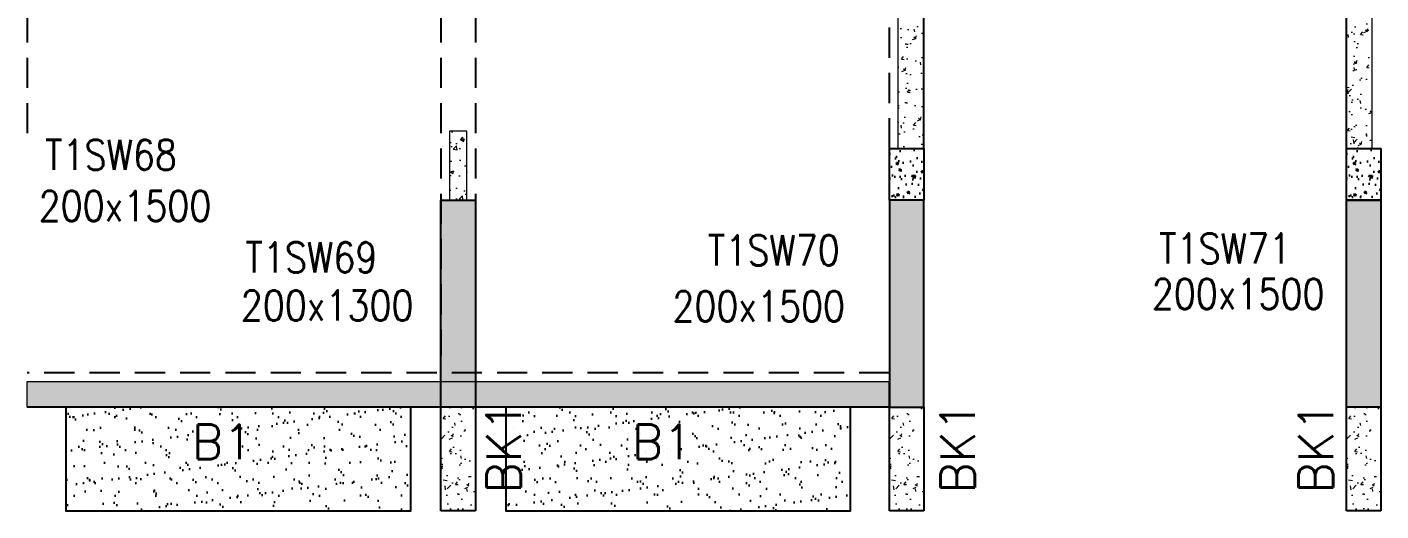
# Model space of a CAD drawing. Header units: millimetres. Extents: x 1078357 to 2594950, y -4969473 to -4636555.
# Drawn here: x 1947776 to 1955626, y -4669704 to -4666901 of the extents above; entities that cross this region are included whole.
import ezdxf

# ---------------------------------------------------------------- set-up
doc = ezdxf.new("R2010")
doc.units = ezdxf.units.MM
for name, pattern in [('CONTINOUS', [0]), ('HIDDEN', [0.375, 0.25, -0.125]), ('New Retail block$0$CONTINOUS', [0])]:
    doc.linetypes.add(name, pattern=pattern)
for name, color, linetype, lineweight in [('A-_ANOTDIMA_D-', 6, 'Continuous', 13), ('COL. NO.', 30, 'Continuous', 25), ('COL. SIZE', 7, 'Continuous', 25), ('HATCH', 8, 'Continuous', 30), ('RCC UPSTAND', 43, 'Continuous', 30), ('S-NON STR RCC WALL', 8, 'Continuous', 0)]:
    doc.layers.add(name, color=color, linetype=linetype, lineweight=lineweight)
for name, color, linetype in [('B-200x650', 241, 'HIDDEN'), ('NON STR. RCC WALL', 6, 'Continuous'), ('S-COLUMN_SHEAR WALL', 1, 'Continuous'), ('S-PROJECTION', 54, 'New Retail block$0$CONTINOUS')]:
    doc.layers.add(name, color=color, linetype=linetype)
doc.styles.add('ROMANS', font='romans.shx', dxfattribs={"width": 0.85})
pattern_1 = [(50, (-4410069.28, 23210408.14), (182.184669, -15.9390855), [19.05, -209.55]), (355, (-4410069.28, 23210408.14), (-35.2434214, 191.0568452), [15.24, -167.6405842]), (100.4514447, (-4410054.1, 23210406.81), (146.9412471, 175.1177519), [16.1900088, -178.0902446]), (46.1842, (-4410069.28, 23210458.94), (271.0790409, -42.042328), [28.575, -314.325]), (96.6355576, (-4410046.7, 23210455.44), (237.404134, 247.4261246), [24.2850231, -267.1356082]), (351.1841512, (-4410069.28, 23210458.94), (237.404134, 247.4261246), [22.859967, -251.459732]), (21, (-4410043.88, 23210446.24), (151.6143913, -102.2651982), [19.05, -209.55]), (326, (-4410043.88, 23210446.24), (61.8020283, 184.1879661), [15.24, -167.64]), (71.451445, (-4410031.24, 23210437.72), (213.4164193, 81.9227689), [16.1900088, -178.0899376]), (37.5, (-4410069.28, 23210408.14), (3.08860325, 84.55503887), [0, -165.608, 0, -170.18, 0, -168.275]), (7.5, (-4410069.28, 23210408.14), (66.8196625, 100.18057482), [0, -97.028, 0, -161.798, 0, -64.135]), (327.5, (-4410125.92, 23210408.14), (135.59059517, -5.728744), [0, -63.5, 0, -198.12, 0, -262.89]), (317.5, (-4410151.32, 23210408.14), (148.1291814, 25.42649103), [0, -82.55, 0, -131.572, 0, -186.69])]

# ---------------------------------------------------------------- blocks, each defined once
blk = doc.blocks.new('G$CD63B60BD')
at = {"layer": 'COL. NO.', "linetype": 'Continuous', "style": 'ROMANS', "width": 0.85}
for s, p in [('T1SW68', (18554.2, 1375.1, -320.4)), ('T1SW69', (19716.2, 780.8, -320.4)), ('T1SW70', (22397.1, 822.1, -320.4)), ('T1SW71', (25013.9, 832.4, -320.4))]:
    blk.add_text(s, height=175, dxfattribs=at).set_placement(p)
at = {"layer": 'COL. SIZE', "linetype": 'Continuous', "style": 'ROMANS', "width": 0.85}
for s, p in [('200x1500', (18517.5, 1078.7, -320.4)), ('200x1500', (24971.8, 569.1, -320.4)), ('200x1300', (19689.6, 502, -320.4)), ('200x1500', (22191.9, 497.9, -320.4))]:
    blk.add_text(s, height=175, dxfattribs=at).set_placement(p)

msp = doc.modelspace()

# ---------------------------------------------------------------- hatches: boundary and pattern name
at = {"layer": 'HATCH'}
h = msp.add_hatch(dxfattribs=at)
h.set_pattern_fill('AR-SAND', color=8, scale=3, angle=179.97015)
h.set_pattern_definition([(37.47015413, (-3104031.55, 18702404.81), (-4.72361136, 146.8264517), [0, -115.824, 0, -129.54, 0, -123.825]), (7.4701541, (-3104031.55, 18702404.8), (134.9689868, 214.9772528), [0, -62.484, 0, -104.394, 0, -40.005]), (327.4701541, (-3104125.27, 18702404.86), (237.2979035, 0.3075449), [0, -38.1, 0, -137.16, 0, -179.07]), (317.4701541, (-3104125.27, 18702404.86), (229.1017424, 66.759465), [0, -19.05, 0, -89.916, 0, -102.87])])
h.paths.add_polyline_path([(1950001.4, -4669103.8), (1948001.4, -4669103.8), (1948001.4, -4669703.8), (1950001.4, -4669703.8)])
h = msp.add_hatch(dxfattribs=at)
h.set_pattern_fill('AR-SAND', color=8, scale=3, angle=179.97015)
h.set_pattern_definition([(37.47015413, (-3106581.55, 18702404.81), (-4.72361136, 146.8264517), [0, -115.824, 0, -129.54, 0, -123.825]), (7.4701541, (-3106581.55, 18702404.8), (134.9689868, 214.9772528), [0, -62.484, 0, -104.394, 0, -40.005]), (327.4701541, (-3106675.27, 18702404.86), (237.2979035, 0.3075449), [0, -38.1, 0, -137.16, 0, -179.07]), (317.4701541, (-3106675.27, 18702404.86), (229.1017424, 66.759465), [0, -19.05, 0, -89.916, 0, -102.87])])
h.paths.add_polyline_path([(1952551.4, -4669103.8), (1950551.4, -4669103.8), (1950551.4, -4669703.8), (1952551.4, -4669703.8)])
at = {"layer": 'RCC UPSTAND'}
h = msp.add_hatch(dxfattribs=at)
h.set_pattern_fill('AR-CONC', color=8, scale=20, angle=90)
h.set_pattern_definition([(140, (-1255223.83, -7206348.3), (12.550427, 143.4520365), [15, -165]), (85, (-1255223.83, -7206348.3), (-150.438427, -27.7502667), [12, -132]), (190.4514445, (-1255222.78, -7206336.34), (-137.887998, 115.7017693), [12.7480384, -140.2284224]), (136.1842, (-1255263.83, -7206348.3), (33.103856, 213.448266), [22.5, -247.5]), (186.6356355, (-1255261.07, -7206330.5), (-194.82372, 186.932389), [19.122068, -210.342752]), (81.184164, (-1255263.83, -7206348.3), (-194.82372, 186.932389), [18, -198]), (111, (-1255253.83, -7206328.3), (80.523778, 119.3814104), [15, -165]), (56, (-1255253.83, -7206328.3), (-145.030009, 48.6630664), [12, -132]), (161.4514447, (-1255247.12, -7206318.35), (-64.5062306, 168.0444753), [12.748038, -140.2284224]), (127.5, (-1255223.83, -7206348.296), (-66.57877077, 2.43197106), [0, -130.4, 0, -134, 0, -132.5]), (97.5, (-1255223.83, -7206348.3), (-78.8823424, 52.6139075), [0, -76.4, 0, -127.4, 0, -50.5]), (57.5, (-1255223.83, -7206392.896), (4.51097435, 106.7644872), [0, -50, 0, -156, 0, -207]), (47.5, (-1255223.83, -7206412.9), (-20.0209965, 116.6372339), [0, -65, 0, -103.6, 0, -147])])
h.paths.add_polyline_path([(1952976.2, -4667603.8), (1952976.2, -4667903.8), (1952776.3, -4667903.8), (1952776.3, -4667603.8)])
h = msp.add_hatch(dxfattribs=at)
h.set_pattern_fill('AR-CONC', color=8, scale=20, angle=90)
h.set_pattern_definition([(140, (-1252573.91, -7206348.3), (12.550427, 143.4520365), [15, -165]), (85, (-1252573.91, -7206348.3), (-150.438427, -27.7502667), [12, -132]), (190.4514445, (-1252572.87, -7206336.34), (-137.887998, 115.7017693), [12.7480384, -140.2284224]), (136.1842, (-1252613.91, -7206348.3), (33.103856, 213.448266), [22.5, -247.5]), (186.6356355, (-1252611.15, -7206330.5), (-194.82372, 186.932389), [19.122068, -210.342752]), (81.184164, (-1252613.91, -7206348.3), (-194.82372, 186.932389), [18, -198]), (111, (-1252603.91, -7206328.3), (80.523778, 119.3814104), [15, -165]), (56, (-1252603.91, -7206328.3), (-145.030009, 48.6630664), [12, -132]), (161.4514447, (-1252597.2, -7206318.35), (-64.5062306, 168.0444753), [12.748038, -140.2284224]), (127.5, (-1252573.91, -7206348.296), (-66.57877077, 2.43197106), [0, -130.4, 0, -134, 0, -132.5]), (97.5, (-1252573.91, -7206348.296), (-78.8823424, 52.6139075), [0, -76.4, 0, -127.4, 0, -50.5]), (57.5, (-1252573.91, -7206392.896), (4.51097435, 106.7644872), [0, -50, 0, -156, 0, -207]), (47.5, (-1252573.91, -7206412.9), (-20.0209965, 116.6372339), [0, -65, 0, -103.6, 0, -147])])
h.paths.add_polyline_path([(1955626.1, -4667603.8), (1955626.1, -4667903.8), (1955426.2, -4667903.8), (1955426.2, -4667603.8)])
at = {"layer": 'S-COLUMN_SHEAR WALL', "lineweight": 25}
h = msp.add_hatch(color=1, dxfattribs=at)
h.dxf.hatch_style = 1
h.paths.add_polyline_path([(1950376.2, -4667903.8), (1950376.2, -4669103.8), (1950176.2, -4669103.8), (1950176.2, -4667903.8)])
h = msp.add_hatch(color=1, dxfattribs=at)
h.dxf.hatch_style = 1
h.paths.add_polyline_path([(1952976.2, -4667903.8), (1952976.2, -4669103.8), (1952776.2, -4669103.8), (1952776.2, -4667903.8)])
at = {"layer": 'S-COLUMN_SHEAR WALL', "lineweight": 25, "extrusion": (1.00316e-06, -2.11765e-11, 1)}
h = msp.add_hatch(color=1, dxfattribs=at)
h.dxf.hatch_style = 1
h.paths.add_polyline_path([(1955626.2, -4669103.8), (1955426.2, -4669103.8), (1955426.2, -4667903.8), (1955626.2, -4667903.8)])
at = {"layer": 'S-NON STR RCC WALL'}
h = msp.add_hatch(dxfattribs=at)
h.set_pattern_fill('AR-CONC', color=256)
h.set_pattern_definition(pattern_1)
h.paths.add_polyline_path([(1952076.4, -4666503.8), (1952076.4, -4664153.8), (1952776.4, -4664153.8), (1952776.4, -4664303.8), (1952226.4, -4664303.8), (1952226.4, -4666353.8), (1952976.4, -4666353.8), (1952976.4, -4667603.8), (1952826.4, -4667603.8), (1952826.4, -4666503.8)])
h = msp.add_hatch(dxfattribs=at)
h.set_pattern_fill('AR-CONC', color=256, angle=180)
h.set_pattern_definition(pattern_1)
h.paths.add_polyline_path([(1956326.4, -4666503.8), (1956326.4, -4664153.8), (1955626.4, -4664153.8), (1955626.4, -4664303.8), (1956176.4, -4664303.8), (1956176.4, -4666353.8), (1955426.4, -4666353.8), (1955426.4, -4667603.8), (1955576.4, -4667603.8), (1955576.4, -4666503.8)])
h = msp.add_hatch(dxfattribs=at)
h.set_pattern_fill('AR-CONC', color=256, angle=180)
h.set_pattern_definition([(50, (1950289.44, -4793871.84), (182.18467, -15.93909), [19.05, -209.55]), (355, (1950289.44, -4793871.84), (-35.24342, 191.05685), [15.24, -167.64058]), (100.45144, (1950304.62, -4793873.17), (146.94125, 175.11775), [16.19, -178.09024]), (46.1842, (1950289.44, -4793821.04), (271.07904, -42.04233), [28.575, -314.325]), (96.63556, (1950312.03, -4793824.55), (237.40413, 247.4261), [24.285, -267.1356]), (351.18415, (1950289.44, -4793821.04), (237.40413, 247.4261), [22.85997, -251.45973]), (21, (1950314.84, -4793833.74), (151.6144, -102.2652), [19.05, -209.55]), (326, (1950314.84, -4793833.74), (61.80203, 184.18797), [15.24, -167.64]), (71.45144, (1950327.47, -4793842.26), (213.41642, 81.92277), [16.19, -178.08994]), (37.5, (1950289.44, -4793871.84), (3.088603, 84.55504), [0, -165.608, 0, -170.18, 0, -168.275]), (7.5, (1950289.44, -4793871.84), (66.81966, 100.180575), [0, -97.028, 0, -161.798, 0, -64.135]), (327.5, (1950232.8, -4793871.84), (135.590595, -5.728744), [0, -63.5, 0, -198.12, 0, -262.89]), (317.5, (1950207.4, -4793871.84), (148.12918, 25.42649), [0, -82.55, 0, -131.572, 0, -186.69])])
h.paths.add_polyline_path([(1950226.4, -4667904.1), (1950326.4, -4667904.1), (1950326.4, -4667503.6), (1950226.4, -4667503.6)])
h = msp.add_hatch(dxfattribs=at)
h.set_pattern_fill('AR-CONC', color=256)
h.set_pattern_definition([(50, (-5507294, 27894427.33), (182.184669, -15.93908554), [19.05, -209.55]), (355, (-5507294, 27894427.33), (-35.2434214, 191.0568452), [15.24, -167.6405842]), (100.4514447, (-5507278.81, 27894426), (146.9412471, 175.1177519), [16.1900088, -178.0902446]), (46.1842, (-5507294, 27894478.13), (271.0790409, -42.042328), [28.575, -314.325]), (96.6355576, (-5507271.4, 27894474.62), (237.404134, 247.4261246), [24.2850231, -267.1356082]), (351.1841512, (-5507294, 27894478.13), (237.404134, 247.4261246), [22.859967, -251.459732]), (21, (-5507268.6, 27894465.43), (151.6143913, -102.2651982), [19.05, -209.55]), (326, (-5507268.6, 27894465.43), (61.8020283, 184.1879661), [15.24, -167.64]), (71.451445, (-5507255.96, 27894456.9), (213.4164193, 81.9227689), [16.1900088, -178.0899376]), (37.5, (-5507293.994, 27894427.326), (3.08860325, 84.55503887), [0, -165.608, 0, -170.18, 0, -168.275]), (7.5, (-5507293.99, 27894427.33), (66.8196625, 100.18057482), [0, -97.028, 0, -161.798, 0, -64.135]), (327.5, (-5507350.636, 27894427.326), (135.59059517, -5.72874399), [0, -63.5, 0, -198.12, 0, -262.89]), (317.5, (-5507376.04, 27894427.33), (148.1291814, 25.42649103), [0, -82.55, 0, -131.572, 0, -186.69])])
h.paths.add_polyline_path([(1952773.5, -4669103.8), (1947776.4, -4669103.8), (1947776.4, -4668953.8), (1952773.5, -4668953.8)])
h = msp.add_hatch(dxfattribs=at)
h.set_pattern_fill('AR-CONC', color=256, angle=180)
h.set_pattern_definition([(50, (-7679996.08, 37570003.53), (182.184669, -15.93908554), [19.05, -209.55]), (355, (-7679996.08, 37570003.53), (-35.2434214, 191.0568452), [15.24, -167.6405842]), (100.4514447, (-7679980.9, 37570002.2), (146.9412471, 175.1177519), [16.1900088, -178.0902446]), (46.1842, (-7679996.08, 37570054.33), (271.0790409, -42.0423279), [28.575, -314.325]), (96.6355576, (-7679973.5, 37570050.82), (237.404134, 247.4261246), [24.2850231, -267.1356082]), (351.1841512, (-7679996.08, 37570054.33), (237.404134, 247.4261246), [22.859967, -251.459732]), (21, (-7679970.68, 37570041.63), (151.61439127, -102.2651982), [19.05, -209.55]), (326, (-7679970.68, 37570041.63), (61.80202835, 184.1879661), [15.24, -167.64]), (71.451445, (-7679958.04, 37570033.1), (213.4164193, 81.9227689), [16.1900088, -178.0899376]), (37.5, (-7679996.08, 37570003.525), (3.08860325, 84.55503887), [0, -165.608, 0, -170.18, 0, -168.275]), (7.5, (-7679996.08, 37570003.525), (66.81966251, 100.18057482), [0, -97.028, 0, -161.798, 0, -64.135]), (327.5, (-7680052.72, 37570003.525), (135.59059517, -5.72874399), [0, -63.5, 0, -198.12, 0, -262.89]), (317.5, (-7680078.12, 37570003.53), (148.1291814, 25.42649103), [0, -82.55, 0, -131.572, 0, -186.69])])
h.paths.add_polyline_path([(1950376.2, -4669103.7), (1950176.2, -4669103.7), (1950176.2, -4669703.7), (1950376.2, -4669703.7), (1950376.2, -4669703.7), (1950376.2, -4669103.9)], is_closed=False)
h = msp.add_hatch(dxfattribs=at)
h.set_pattern_fill('AR-CONC', color=256, angle=180)
h.set_pattern_definition([(50, (-7677396.06, 37570003.53), (182.184669, -15.93908554), [19.05, -209.55]), (355, (-7677396.06, 37570003.53), (-35.2434214, 191.0568452), [15.24, -167.6405842]), (100.4514447, (-7677380.87, 37570002.2), (146.9412471, 175.1177519), [16.1900088, -178.0902446]), (46.1842, (-7677396.06, 37570054.33), (271.0790409, -42.0423279), [28.575, -314.325]), (96.6355576, (-7677373.47, 37570050.82), (237.404134, 247.4261246), [24.2850231, -267.1356082]), (351.1841512, (-7677396.06, 37570054.33), (237.404134, 247.4261246), [22.859967, -251.459732]), (21, (-7677370.66, 37570041.63), (151.61439127, -102.2651982), [19.05, -209.55]), (326, (-7677370.66, 37570041.63), (61.80202835, 184.1879661), [15.24, -167.64]), (71.451445, (-7677358.02, 37570033.1), (213.4164193, 81.9227689), [16.1900088, -178.0899376]), (37.5, (-7677396.057, 37570003.526), (3.08860325, 84.55503887), [0, -165.608, 0, -170.18, 0, -168.275]), (7.5, (-7677396.06, 37570003.53), (66.81966251, 100.18057482), [0, -97.028, 0, -161.798, 0, -64.135]), (327.5, (-7677452.7, 37570003.526), (135.59059517, -5.72874399), [0, -63.5, 0, -198.12, 0, -262.89]), (317.5, (-7677478.1, 37570003.53), (148.1291814, 25.42649103), [0, -82.55, 0, -131.572, 0, -186.69])])
h.paths.add_polyline_path([(1952976.2, -4669103.7), (1952776.2, -4669103.7), (1952776.2, -4669703.7), (1952976.2, -4669703.7), (1952976.2, -4669703.7), (1952976.2, -4669103.9)], is_closed=False)
h = msp.add_hatch(dxfattribs=at)
h.set_pattern_fill('AR-CONC', color=256, angle=180)
h.set_pattern_definition([(50, (-7674746.1, 37570003.59), (182.184669, -15.93908554), [19.05, -209.55]), (355, (-7674746.1, 37570003.59), (-35.2434214, 191.0568452), [15.24, -167.6405842]), (100.4514447, (-7674730.91, 37570002.26), (146.9412471, 175.1177519), [16.1900088, -178.0902446]), (46.1842, (-7674746.1, 37570054.39), (271.0790409, -42.0423279), [28.575, -314.325]), (96.6355576, (-7674723.5, 37570050.89), (237.404134, 247.4261246), [24.2850231, -267.1356082]), (351.1841512, (-7674746.1, 37570054.4), (237.404134, 247.4261246), [22.859967, -251.459732]), (21, (-7674720.7, 37570041.69), (151.61439127, -102.2651982), [19.05, -209.55]), (326, (-7674720.7, 37570041.69), (61.80202835, 184.1879661), [15.24, -167.64]), (71.451445, (-7674708.06, 37570033.17), (213.4164193, 81.9227689), [16.1900088, -178.0899376]), (37.5, (-7674746.094, 37570003.59), (3.08860325, 84.55503887), [0, -165.608, 0, -170.18, 0, -168.275]), (7.5, (-7674746.09, 37570003.59), (66.81966251, 100.18057482), [0, -97.028, 0, -161.798, 0, -64.135]), (327.5, (-7674802.736, 37570003.59), (135.59059517, -5.72874399), [0, -63.5, 0, -198.12, 0, -262.89]), (317.5, (-7674828.14, 37570003.59), (148.1291814, 25.42649103), [0, -82.55, 0, -131.572, 0, -186.69])])
h.paths.add_polyline_path([(1955626.1, -4669103.7), (1955426.2, -4669103.7), (1955426.2, -4669703.7), (1955626.1, -4669703.7), (1955626.2, -4669703.7), (1955626.2, -4669103.8)], is_closed=False)

# ---------------------------------------------------------------- linework, layer by layer
at = {"layer": 'B-200x650', "linetype": 'HIDDEN', "ltscale": 700}
for p, q in [((1947776.4, -4662353.8, 0), (1947776.4, -4667603.8, 0)), ((1950176.4, -4662353.8, 0), (1950176.4, -4668803.7, 0)), ((1950376.4, -4662353.8, 0), (1950376.4, -4668803.7, 0)), ((1952776.4, -4667603.8, 0), (1952776.4, -4665303.7, 0)), ((1952776.4, -4668903.7, 0), (1947776.4, -4668903.7, 0))]:
    msp.add_line(p, q, dxfattribs=at)
at = {"layer": 'B-200x650', "linetype": 'CONTINOUS', "ltscale": 700}
for p, q in [((1952976.4, -4667603.8, 0), (1952976.4, -4665303.7, 0)), ((1955426.4, -4667603.8, 0), (1955426.4, -4665303.7, 0)), ((1952776.4, -4669103.7, 0), (1947776.4, -4669103.7, 0)), ((1950176.2, -4669703.8, 0), (1950176.2, -4669103.8, 0)), ((1950376.2, -4669103.8, 0), (1950376.2, -4669703.8, 0)), ((1952776.2, -4669703.8, 0), (1952776.2, -4669103.8, 0)), ((1952976.2, -4669103.8, 0), (1952976.2, -4669703.8, 0)), ((1955426.2, -4669703.7), (1955426.2, -4669103.7)), ((1955626.2, -4669103.7), (1955626.2, -4669703.7)), ((1950376.2, -4669703.8, 0), (1950176.2, -4669703.8, 0)), ((1952976.2, -4669703.8, 0), (1952776.2, -4669703.8, 0)), ((1955626.2, -4669703.7), (1955426.2, -4669703.7))]:
    msp.add_line(p, q, dxfattribs=at)
at = {"layer": 'NON STR. RCC WALL', "elevation": 0}
for points in [[(1952976.2, -4667603.8), (1952976.2, -4667903.8), (1952776.3, -4667903.8), (1952776.3, -4667603.8)], [(1955626.1, -4667603.8), (1955626.1, -4667903.8), (1955426.2, -4667903.8), (1955426.2, -4667603.8)]]:
    msp.add_lwpolyline(points, close=True, dxfattribs=at)
at = {"layer": 'S-COLUMN_SHEAR WALL', "color": 1, "lineweight": 25, "elevation": 0}
for points in [[(1950176.2, -4667903.8), (1950376.2, -4667903.8), (1950376.2, -4669103.8), (1950176.2, -4669103.8)], [(1952776.2, -4669103.8), (1952976.2, -4669103.8), (1952976.2, -4667903.8), (1952776.2, -4667903.8)]]:
    msp.add_lwpolyline(points, close=True, dxfattribs=at)
at = {"layer": 'S-COLUMN_SHEAR WALL', "color": 1, "lineweight": 25, "extrusion": (1.00316e-06, -2.11765e-11, 1), "elevation": 2}
msp.add_lwpolyline([(1955626.2, -4669103.8), (1955426.2, -4669103.8), (1955426.2, -4667903.8), (1955626.2, -4667903.8)], close=True, dxfattribs=at)
at = {"layer": 'S-NON STR RCC WALL', "elevation": 0}
for points in [[(1952076.4, -4666503.8), (1952076.4, -4664153.8), (1952776.4, -4664153.8), (1952776.4, -4664303.8), (1952226.4, -4664303.8), (1952226.4, -4666353.8), (1952976.4, -4666353.8), (1952976.4, -4667603.8), (1952826.4, -4667603.8), (1952826.4, -4666503.8)], [(1956326.4, -4666503.8), (1956326.4, -4664153.8), (1955626.4, -4664153.8), (1955626.4, -4664303.8), (1956176.4, -4664303.8), (1956176.4, -4666353.8), (1955426.4, -4666353.8), (1955426.4, -4667603.8), (1955576.4, -4667603.8), (1955576.4, -4666503.8)], [(1950226.4, -4667904.1), (1950326.4, -4667904.1), (1950326.4, -4667503.6), (1950226.4, -4667503.6)], [(1952773.5, -4669103.8), (1947776.4, -4669103.8), (1947776.4, -4668953.8), (1952773.5, -4668953.8)]]:
    msp.add_lwpolyline(points, close=True, dxfattribs=at)
at = {"layer": 'S-PROJECTION', "elevation": 0}
for points in [[(1950001.4, -4669103.8), (1948001.4, -4669103.8), (1948001.4, -4669703.8), (1950001.4, -4669703.8)], [(1952551.4, -4669103.8), (1950551.4, -4669103.8), (1950551.4, -4669703.8), (1952551.4, -4669703.8)]]:
    msp.add_lwpolyline(points, close=True, dxfattribs=at)

# ---------------------------------------------------------------- block references
at = {"layer": 'A-_ANOTDIMA_D-', "color": 2, "ltscale": 700}
msp.add_blockref('G$CD63B60BD', (1929326.2, -4669103.8, 0), dxfattribs=at)

# ---------------------------------------------------------------- texts
at = {"layer": 'B-200x650', "linetype": 'CONTINOUS', "ltscale": 700, "style": 'ROMANS'}
for p in [(1950640, -4669603.4, 50), (1953271.9, -4669603.4, 50), (1955349.1, -4669603.4, 50)]:
    msp.add_text('BK1', height=200, rotation=90, dxfattribs=at).set_placement(p)
at = {"layer": 'B-200x650', "linetype": 'HIDDEN', "ltscale": 500, "style": 'ROMANS'}
for p in [(1948732.9, -4669404.1, -2.7), (1951283.9, -4669404.1, -2.7)]:
    msp.add_text('B1', height=200, rotation=0.00094, dxfattribs=at).set_placement(p)

doc.saveas('drawing.dxf')
